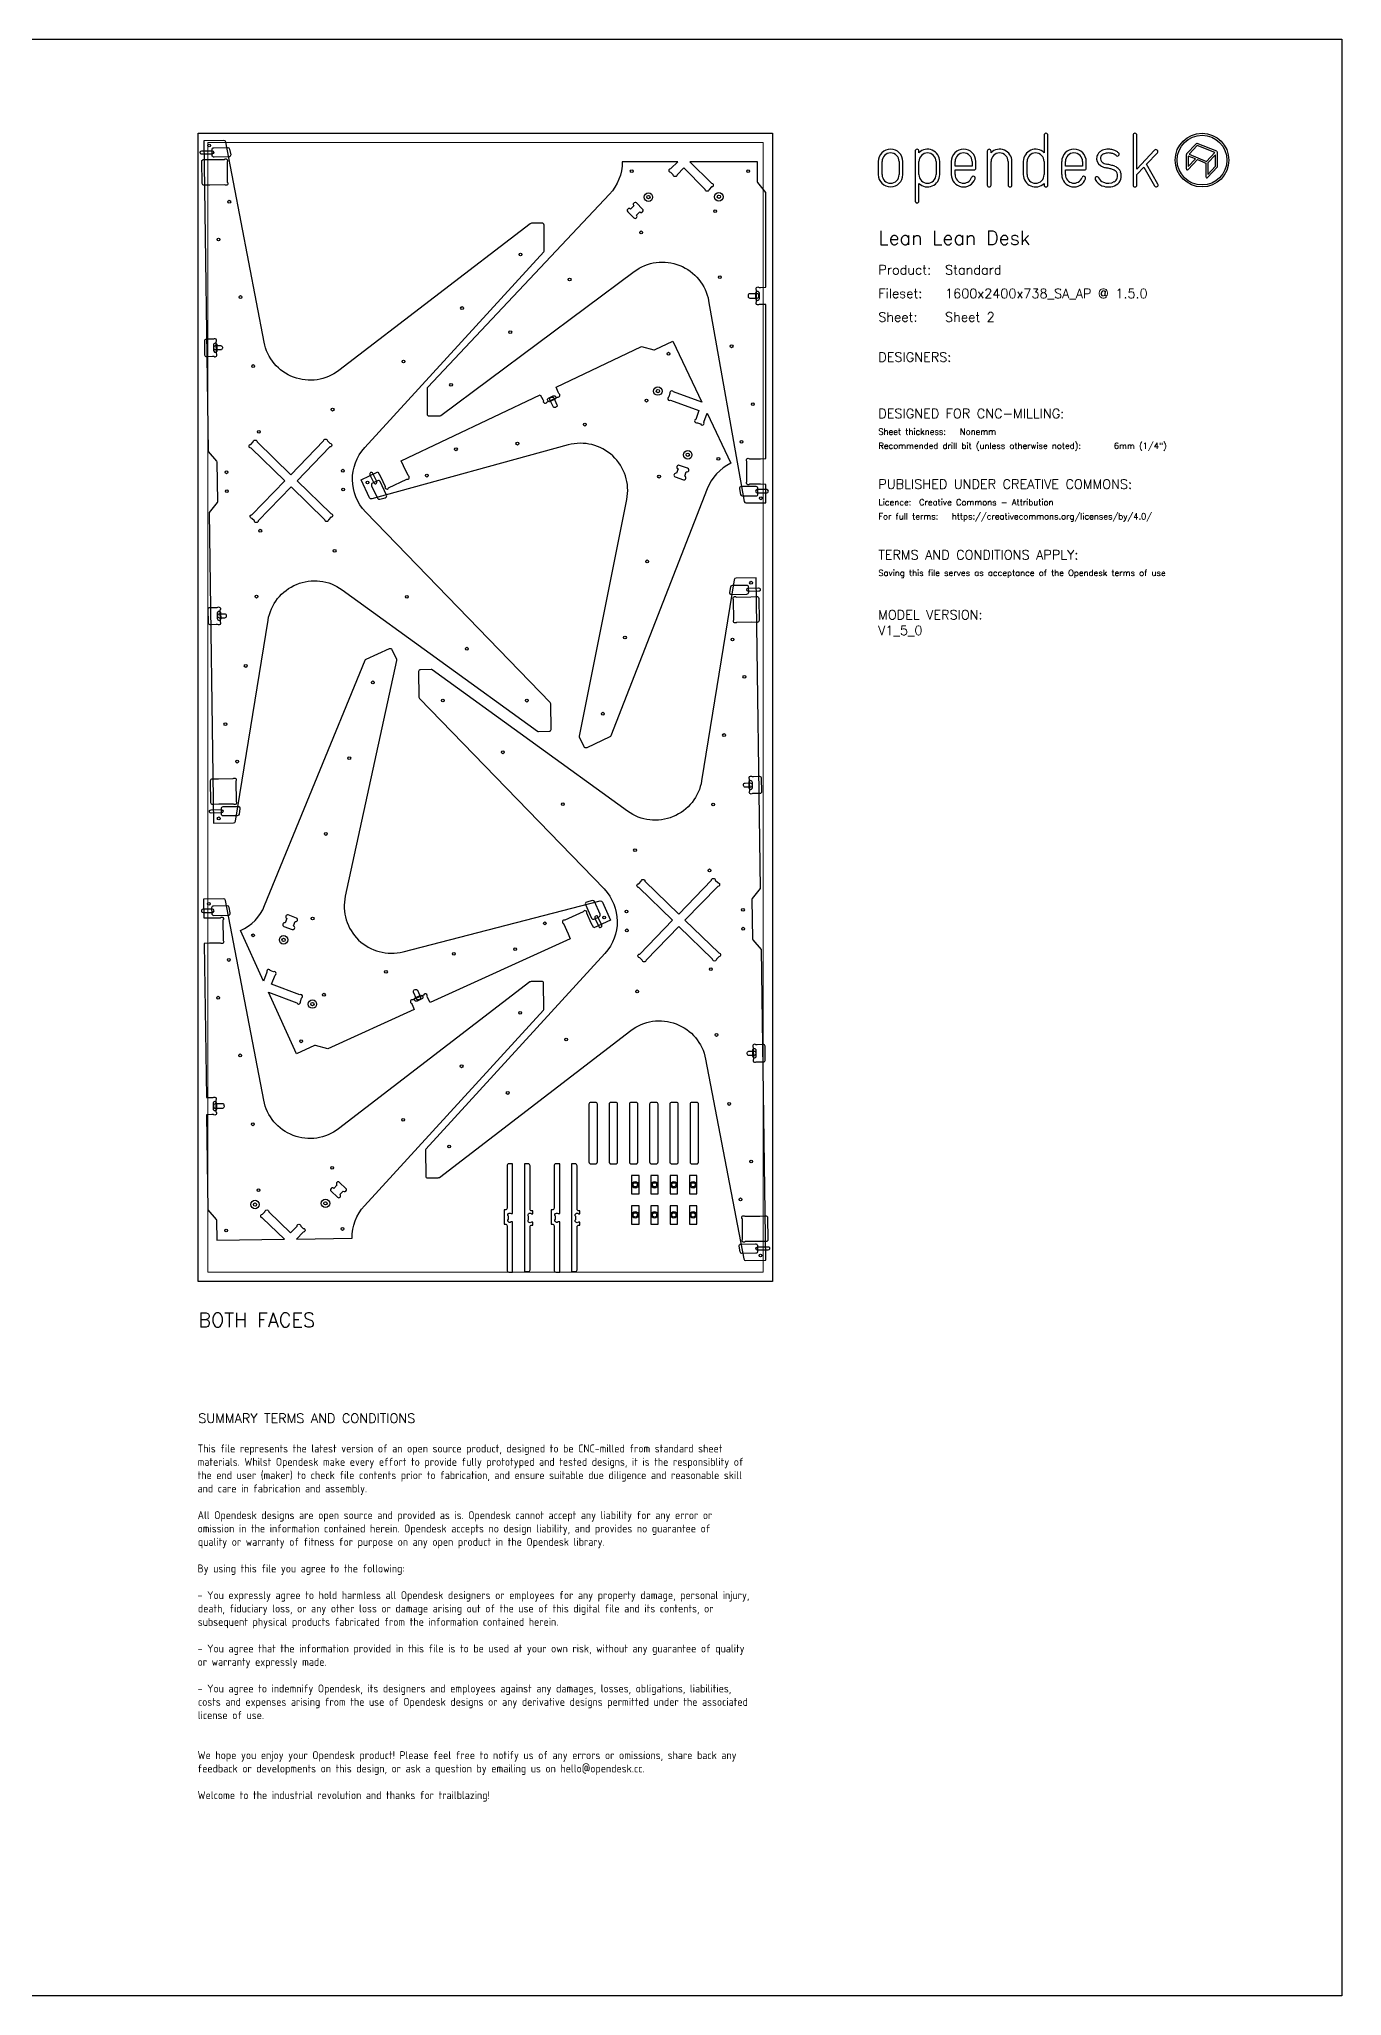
# Model space of a CAD drawing. Header units: millimetres. Extents: x -300 to 5880, y -300 to 4158.
# Drawn here: x 3112 to 5880, y 0 to 4158 of the extents above; entities that cross this region are included whole.
import ezdxf
from ezdxf.enums import TextEntityAlignment as Align

# ---------------------------------------------------------------- set-up
doc = ezdxf.new("R2010")
doc.units = ezdxf.units.MM
doc.layers.add('00-NOPRINT_TEXT', color=7, linetype='Continuous', lineweight=25)
doc.layers.add('00_NOPRINT_TOLERANCE', color=7, linetype='Continuous', lineweight=5)
for name, color, linetype, lineweight, true_color in [('BOARD_$TH-NOMINAL', 3, 'Continuous', 30, 0x00ff00), ('TOP-CUT-INSIDE_18.000MM', 1, 'Continuous', 25, 0xff1c00), ('TOP-CUT-OUTSIDE_18.000MM', 220, 'Continuous', 25, 0xff00d1), ('TOP-HOLE-6.000MM-DIAM_14.000MM', 220, 'Continuous', 25, 0xff00c7), ('TOP-HOLE-7.000MM-DIAM_18.000MM', 3, 'Continuous', 25, 0x00ff0c), ('TOP-HOLE-9.000MM-DIAM_18.000MM', 3, 'Continuous', 25, 0x00ff0c), ('TOP-POCKET-INSIDE_12.000MM', 140, 'Continuous', 25, 0x00b1ff), ('TOP-POCKET-INSIDE_2.000MM', 110, 'Continuous', 25, 0x00ff94), ('TOP-POCKET-INSIDE_4.000MM', 160, 'Continuous', 25, 0x0026ff), ('TOP-POCKET-INSIDE_7.000MM', 1, 'Continuous', 25, 0xff0a00), ('TOP-POCKET-INSIDE_9.000MM', 60, 'Continuous', 25, 0xb0ff00)]:
    doc.layers.add(name, color=color, linetype=linetype, lineweight=lineweight, true_color=true_color)
doc.styles.add('OD-ISOCP-17_221', font='isocp.shx')
doc.styles.add('OD-ISOCP-17_222', font='isocp.shx')
doc.styles.add('OD-ISOCP-17_223', font='isocp.shx')
doc.styles.add('OD-ISOCP-17_224', font='isocp.shx')
doc.styles.add('OD-ISOCP-17_225', font='isocp.shx')
doc.styles.add('OD-ISOCP-17_226', font='isocp.shx')
doc.styles.add('OD-ISOCP-17_227', font='isocp.shx')
doc.styles.add('OD-ISOCP-17_228', font='isocp.shx')
doc.styles.add('OD-ISOCP-17_229', font='isocp.shx')
doc.styles.add('OD-ISOCP-17_230', font='isocp.shx')
doc.styles.add('OD-ISOCP-17_231', font='isocp.shx')
doc.styles.add('OD-ISOCP-17_232', font='isocp.shx')
doc.styles.add('OD-ISOCP-17_233', font='isocp.shx')
doc.styles.add('OD-ISOCP-17_234', font='isocp.shx')
doc.styles.add('OD-ISOCP-17_235', font='isocp.shx')
doc.styles.add('OD-ISOCP-17_236', font='isocp.shx')
doc.styles.add('OD-ISOCP-17_237', font='isocp.shx')
doc.styles.add('OD-ISOCP-17_238', font='isocp.shx')
doc.styles.add('OD-ISOCP-17_239', font='isocp.shx')
doc.styles.add('OD-SIMPLEX-13_86', font='simplex.shx')
doc.styles.add('OD-SIMPLEX-20_82', font='simplex.shx')
doc.styles.add('OD-SIMPLEX-20_86', font='simplex.shx')
doc.styles.add('OD-SIMPLEX-20_88', font='simplex.shx')
doc.styles.add('OD-SIMPLEX-30_83', font='simplex.shx')
doc.styles.add('OD-SIMPLEX-30_87', font='simplex.shx')

# ---------------------------------------------------------------- blocks, each defined once
blk = doc.blocks.new('Borders Opendesk_7')
at = {"layer": '00-NOPRINT_TEXT'}
for p, q in [((0, 4158), (5880, 4158)), ((5880, 4158), (5880, 0)), ((5247.4, 3954), (5247.4, 3916.7)), ((5255.3, 3848), (5255.3, 3954)), ((5436.4, 3954), (5436.4, 3848)), ((5444.4, 3881.9), (5444.4, 3954)), ((4973.4, 3920.1), (4973.4, 3814.1)), ((4981.3, 3916.7), (4981.3, 3920.1)), ((5126.6, 3920.1), (5126.6, 3848)), ((5134.5, 3916.7), (5134.5, 3920.1)), ((5482.1, 3922), (5444.4, 3881.9)), ((5464.8, 3892.1), (5487.9, 3916.6)), ((5549.5, 3912.6), (5549.5, 3882.2)), ((5570.5, 3935.8), (5550.1, 3914)), ((5553.7, 3909.6), (5553.7, 3887.4)), ((5568.8, 3903.5), (5553.7, 3909.6)), ((5572.6, 3931.9), (5555.2, 3913.4)), ((5555.2, 3913.4), (5592.6, 3898.3)), ((5610, 3916.9), (5572.6, 3931.9)), ((5614.4, 3919.6), (5572.8, 3936.3)), ((5592.6, 3898.3), (5610, 3916.9)), ((5611.5, 3912.4), (5595.2, 3895.1)), ((5611.5, 3888.1), (5611.5, 3912.4)), ((5615.7, 3887.3), (5615.7, 3917.6)), ((4895, 3898), (4895, 3870.1)), ((4902.9, 3870.1), (4902.9, 3898)), ((4939.3, 3898), (4939.3, 3870.1)), ((4947.3, 3870.1), (4947.3, 3898)), ((4981.3, 3870.1), (4981.3, 3898)), ((5017.7, 3898), (5017.7, 3870.1)), ((5025.6, 3870.1), (5025.6, 3898)), ((5050, 3898), (5050, 3870.1)), ((5058, 3888.1), (5058, 3898)), ((5094.4, 3888.1), (5058, 3888.1)), ((5058, 3870.1), (5058, 3880.1)), ((5058, 3880.1), (5098.3, 3880.1)), ((5094.4, 3898), (5094.4, 3888.1)), ((5102.3, 3884.1), (5102.3, 3898)), ((5134.5, 3848), (5134.5, 3898)), ((5170.9, 3898), (5170.9, 3848)), ((5178.9, 3848), (5178.9, 3898)), ((5203, 3898), (5203, 3870.1)), ((5211, 3870.1), (5211, 3898)), ((5247.4, 3898), (5247.4, 3870.1)), ((5284.6, 3898), (5284.6, 3870.1)), ((5292.6, 3888.1), (5292.6, 3898)), ((5329, 3888.1), (5292.6, 3888.1)), ((5292.6, 3870.1), (5292.6, 3880.1)), ((5292.6, 3880.1), (5332.9, 3880.1)), ((5329, 3898), (5329, 3888.1)), ((5336.9, 3884.1), (5336.9, 3898)), ((5444.4, 3870.4), (5459.1, 3886)), ((5444.4, 3848), (5444.4, 3870.4)), ((5459.1, 3886), (5482.1, 3846)), ((5489, 3850), (5464.8, 3892.1)), ((5553.1, 3880.8), (5572.9, 3901.9)), ((5553.7, 3887.4), (5568.8, 3903.5)), ((5572.9, 3901.9), (5591.1, 3894.5)), ((5591.1, 3894.5), (5591.1, 3865.5)), ((5594.7, 3864.1), (5615.1, 3885.8)), ((5595.2, 3895.1), (5595.2, 3870.7)), ((5595.2, 3870.7), (5611.5, 3888.1)), ((4981.3, 3814.1), (4981.3, 3851.4)), ((5247.4, 3851.4), (5247.4, 3848)), ((5880, 0), (0, 0))]:
    blk.add_line(p, q, dxfattribs=at)
for radius in [57, 52.9]:
    blk.add_circle((5582.9, 3901), radius, dxfattribs=at)
for centre, radius, start, end in [((5251.3, 3954), 3.97, 0, 180), ((5440.4, 3954), 3.97, 0, 180), ((4921.1, 3898), 26.1, 0, 180), ((4921.1, 3898), 18.2, 0, 180), ((4977.3, 3920.1), 3.97, 0, 180), ((4999.5, 3898), 26.1, 0, 134.1316), ((4999.5, 3898), 18.2, 0, 180), ((5076.2, 3898), 26.1, 0, 180), ((5076.2, 3898), 18.2, 0, 180), ((5130.6, 3920.1), 3.97, 0, 180), ((5152.7, 3898), 26.1, 0, 134.1316), ((5152.7, 3898), 18.2, 0, 180), ((5229.2, 3898), 26.1, 45.8684, 180), ((5229.2, 3898), 18.2, 0, 180), ((5310.8, 3898), 26.1, 0, 180), ((5310.8, 3898), 18.2, 0, 180), ((5377.2, 3904.5), 18.3, 167.0964, 235.8453), ((5375.9, 3904.8), 16.9, 150.5139, 167.0489), ((5377.5, 3903.4), 19, 138.9882, 149.267), ((5377.5, 3903.4), 19, 127.9168, 138.9882), ((5380.5, 3899.5), 24, 111.7012, 127.9168), ((5375.9, 3904.8), 8.99, 151.0519, 168.0238), ((5377.5, 3903.4), 11.1, 138.9882, 148.8091), ((5377.5, 3903.4), 11.1, 127.9168, 138.9882), ((5380.5, 3899.5), 16, 111.7012, 127.9168), ((5383.5, 3891.9), 32.1, 90, 111.7012), ((5383.5, 3891.9), 24.2, 90, 111.7012), ((5383.5, 3878.8), 45.3, 80.7104, 90), ((5383.5, 3878.8), 37.3, 80.7104, 90), ((5385.9, 3893.2), 22.7, 71.5035, 80.7104), ((5385.9, 3893.2), 30.7, 71.5035, 80.7104), ((5387.1, 3896.7), 19, 61.0356, 71.5035), ((5387.1, 3896.7), 26.9, 61.0356, 71.5035), ((5387.1, 3896.7), 19, 46.7983, 61.0356), ((5387.1, 3896.7), 26.9, 46.7983, 61.0356), ((5402.8, 3913.5), 3.97, 226.7983, 46.7983), ((5485, 3919.3), 3.97, 316.7135, 136.7135), ((5551.6, 3912.6), 2.06, 136.7696, 180), ((5572, 3934.4), 2.06, 68.0714, 136.7696), ((5613.6, 3917.6), 2.06, 0, 68.0714), ((4921.1, 3870.1), 26.1, 180, 0), ((4921.1, 3870.1), 18.2, 180, 0), ((4999.5, 3870.1), 18.2, 180, 0), ((4999.5, 3870.1), 26.1, 225.8684, 0), ((5076.2, 3870.1), 26.1, 180, 340.0258), ((5076.2, 3870.1), 18.2, 180, 340.0258), ((5098.3, 3884.1), 3.97, 270, 0), ((5229.2, 3870.1), 26.1, 180, 314.1316), ((5229.2, 3870.1), 18.2, 180, 0), ((5310.8, 3870.1), 26.1, 180, 340.0258), ((5310.8, 3870.1), 18.2, 180, 340.0258), ((5332.9, 3884.1), 3.97, 270, 0), ((5377.2, 3904.5), 10.3, 167.9603, 235.8613), ((5382, 3911.6), 26.9, 235.8511, 248.0912), ((5382, 3911.6), 18.9, 235.8511, 248.0912), ((5388.7, 3928.4), 44.9, 248.0912, 257.5385), ((5388.7, 3928.4), 37, 248.0912, 257.5385), ((5300, 3526.6), 366.5, 76.1947, 77.5385), ((5300, 3526.6), 374.5, 76.1947, 77.5385), ((5372.7, 3822.5), 61.9, 69.1442, 76.1947), ((5372.7, 3822.5), 69.8, 69.1442, 76.1947), ((5389.5, 3866.6), 14.6, 38.9291, 69.1442), ((5389.5, 3866.6), 22.5, 38.9291, 69.1442), ((5393.9, 3870.2), 8.99, 17.5834, 38.9291), ((5385.6, 3867.6), 17.6, 343.8033, 17.5834), ((5393.9, 3870.2), 16.9, 17.5834, 38.9291), ((5385.6, 3867.6), 25.5, 343.8033, 17.5834), ((5551.6, 3882.2), 2.06, 180, 316.7696), ((5613.6, 3887.3), 2.06, 316.7696, 0), ((5097, 3862.6), 3.97, 340.0258, 160.0258), ((5130.6, 3848), 3.97, 180, 0), ((5174.9, 3848), 3.97, 180, 0), ((5251.3, 3848), 3.97, 180, 0), ((5331.6, 3862.6), 3.97, 340.0258, 160.0258), ((5359.7, 3861.7), 3.97, 24.786, 204.786), ((5380.2, 3871.2), 26.6, 204.786, 247.9544), ((5380.2, 3871.2), 18.7, 204.786, 247.9544), ((5383.5, 3879.3), 35.4, 247.9544, 298.2026), ((5383.5, 3879.3), 27.4, 247.9544, 298.2026), ((5390.6, 3866.1), 12.5, 298.2026, 343.8033), ((5390.6, 3866.1), 20.4, 298.2026, 343.8033), ((5440.4, 3848), 3.97, 180, 0), ((5485.5, 3848), 3.97, 209.8417, 29.8417), ((5593.2, 3865.5), 2.06, 180, 316.7696), ((4977.3, 3814.1), 3.97, 180, 0)]:
    blk.add_arc(centre, radius, start, end, dxfattribs=at)
at = {"layer": '00_NOPRINT_TOLERANCE', "ltscale": 0.379202}
for p, q in [((3450, 3958), (4670, 3958)), ((3450, 1518), (3450, 3958)), ((4670, 3958), (4670, 1518)), ((4670, 1518), (3450, 1518))]:
    blk.add_line(p, q, dxfattribs=at)
at = {"layer": '00_NOPRINT_TOLERANCE', "ltscale": 0.380876}
for p, q in [((3470, 3938), (4650, 3938)), ((4650, 1538), (3470, 1538))]:
    blk.add_line(p, q, dxfattribs=at)
at = {"layer": '00_NOPRINT_TOLERANCE', "ltscale": 0.380023}
for p, q in [((3470, 1538), (3470, 3938)), ((4650, 3938), (4650, 1538))]:
    blk.add_line(p, q, dxfattribs=at)
at = {"layer": 'BOARD_$TH-NOMINAL'}
for p, q in [((3450, 3958), (4670, 3958)), ((3450, 1518), (3450, 3958)), ((4670, 3958), (4670, 1518)), ((4670, 1518), (3450, 1518))]:
    blk.add_line(p, q, dxfattribs=at)
at = {"layer": '00-NOPRINT_TEXT'}
for s, height, style, p in [('Lean Lean Desk', 30, 'OD-SIMPLEX-30_83', (4895, 3720.9)), ('Product:', 20, 'OD-SIMPLEX-20_82', (4895, 3657.9)), ('Standard', 20, 'OD-SIMPLEX-20_82', (5036.9, 3657.9)), ('Fileset:', 20, 'OD-SIMPLEX-20_82', (4895, 3607.7)), ('1600x2400x738_SA_AP @ 1.5.0', 20, 'OD-SIMPLEX-20_82', (5036.9, 3607.6)), ('Sheet:', 20, 'OD-SIMPLEX-20_82', (4895, 3557.4)), ('Sheet 2', 20, 'OD-SIMPLEX-20_82', (5036.9, 3557.5)), ('DESIGNERS:', 20, 'OD-SIMPLEX-20_82', (4895, 3472.4)), ('DESIGNED FOR CNC-MILLING:', 20, 'OD-SIMPLEX-20_82', (4895, 3352.4)), ('Sheet thickness:', 13, 'OD-SIMPLEX-13_86', (4895, 3317.4)), ('Nonemm', 13, 'OD-SIMPLEX-13_86', (5068.3, 3317.4)), ('Recommended drill bit (unless otherwise noted):', 13, 'OD-SIMPLEX-13_86', (4895, 3287.4)), ('6mm (1/4")', 13, 'OD-SIMPLEX-13_86', (5395.5, 3287.4)), ('PUBLISHED UNDER CREATIVE COMMONS:', 20, 'OD-SIMPLEX-20_82', (4895, 3202.4)), ('Licence:', 13, 'OD-SIMPLEX-13_86', (4895, 3167.4)), ('Creative Commons - Attribution', 13, 'OD-SIMPLEX-13_86', (4981.5, 3167.4)), ('For full terms:', 13, 'OD-SIMPLEX-13_86', (4895, 3137.4)), ('https://creativecommons.org/licenses/by/4.0/', 13, 'OD-SIMPLEX-13_86', (5051.1, 3137.4)), ('TERMS AND CONDITIONS APPLY:', 20, 'OD-SIMPLEX-20_82', (4895, 3052.3)), ('Saving this file serves as acceptance of the Opendesk terms of use ', 13, 'OD-SIMPLEX-13_86', (4895, 3017.3))]:
    blk.add_text(s, height=height, dxfattribs=dict(at, style=style)).set_placement(p)
at = {"layer": '00-NOPRINT_TEXT', "color": 7}
for s, height, style, p in [('BOTH FACES', 30, 'OD-SIMPLEX-30_87', (3450, 1451.3)), ('SUMMARY TERMS AND CONDITIONS', 20, 'OD-SIMPLEX-20_86', (3450, 1237.4))]:
    blk.add_text(s, height=height, dxfattribs=dict(at, style=style)).set_placement(p, align=Align.TOP_LEFT)
for s, style, p in [('This file represents the latest version of an open source product, designed to be CNC-milled from standard sheet', 'OD-ISOCP-17_221', (3448.5, 1154.7)), ('materials. Whilst Opendesk make every effort to provide fully prototyped and tested designs, it is the responsiblity of', 'OD-ISOCP-17_222', (3448.5, 1126.3)), ('the end user (maker) to check file contents prior to fabrication, and ensure suitable due diligence and reasonable skill', 'OD-ISOCP-17_223', (3448.5, 1098)), ('and care in fabrication and assembly.', 'OD-ISOCP-17_224', (3448.5, 1069.7)), ('All Opendesk designs are open source and provided as is. Opendesk cannot accept any liability for any error or', 'OD-ISOCP-17_225', (3448.5, 1013)), ('omission in the information contained herein. Opendesk accepts no design liability, and provides no guarantee of', 'OD-ISOCP-17_226', (3448.5, 984.7)), ('quality or warranty of fitness for purpose on any open product in the Opendesk library.', 'OD-ISOCP-17_227', (3449.1, 956.3)), ('By using this file you agree to the following:', 'OD-ISOCP-17_228', (3448.5, 899.7)), ('- You expressly agree to hold harmless all Opendesk designers or employees for any property damage, personal injury,', 'OD-ISOCP-17_229', (3448.5, 843)), ('death, fiduciary loss, or any other loss or damage arising out of the use of this digital file and its contents, or', 'OD-ISOCP-17_230', (3449.1, 814.7)), ('subsequent physical products fabricated from the information contained herein.', 'OD-ISOCP-17_231', (3449, 786.3)), ('- You agree that the information provided in this file is to be used at your own risk, without any guarantee of quality', 'OD-ISOCP-17_232', (3448.5, 729.7)), ('or warranty expressly made.', 'OD-ISOCP-17_233', (3448.5, 701.3)), ('- You agree to indemnify Opendesk, its designers and employees against any damages, losses, obligations, liabilities,', 'OD-ISOCP-17_234', (3448.5, 644.7)), ('costs and expenses arising from the use of Opendesk designs or any derivative designs permitted under the associated', 'OD-ISOCP-17_235', (3449.1, 616.3)), ('license of use.', 'OD-ISOCP-17_236', (3448.8, 588)), ('We hope you enjoy your Opendesk product! Please feel free to notify us of any errors or omissions, share back any', 'OD-ISOCP-17_237', (3448.5, 503)), ('feedback or developments on this design, or ask a question by emailing us on hello@opendesk.cc.', 'OD-ISOCP-17_238', (3448.5, 474.7)), ('Welcome to the industrial revolution and thanks for trailblazing!', 'OD-ISOCP-17_239', (3448.5, 418))]:
    blk.add_text(s, height=17, dxfattribs=dict(at, style=style)).set_placement(p)

msp = doc.modelspace()

# ---------------------------------------------------------------- linework, layer by layer
at = {"layer": 'TOP-CUT-INSIDE_18.000MM'}
for points in [[(4375.3, 3804), (4368.3, 3796.9, 1.000853), (4362.6, 3791.2), (4375.7, 3778.1, 0.999148), (4381.3, 3783.8), (4388.4, 3790.9, 1.036922), (4393.9, 3796.7), (4380.8, 3809.8, 0.964392)], [(3561.9, 3296.9), (3566.9, 3302.1, -1.000033), (3574.9, 3302.2), (3646.6, 3232.5), (3716.3, 3304.2, -0.999967), (3724.3, 3304.3), (3729.5, 3299.3, -1.000033), (3729.6, 3291.3), (3659.9, 3219.6), (3731.6, 3149.9, -0.999967), (3731.7, 3141.9), (3726.7, 3136.7, -1.000033), (3718.7, 3136.6), (3647, 3206.3), (3577.2, 3134.6, -0.999967), (3569.2, 3134.5), (3564.1, 3139.5, -1.000033), (3564, 3147.5), (3633.7, 3219.2), (3562, 3288.9, -0.999967)], [(4555.9, 2208.2), (4550.9, 2203.1, -1.000033), (4542.9, 2203), (4471.2, 2272.7), (4401.5, 2201, -0.999967), (4393.5, 2200.9), (4388.4, 2205.9, -1.000033), (4388.2, 2213.9), (4457.9, 2285.6), (4386.3, 2355.3, -0.999967), (4386.1, 2363.3), (4391.1, 2368.4, -1.000033), (4399.1, 2368.6), (4470.8, 2298.8), (4540.6, 2370.5, -0.999967), (4548.6, 2370.7), (4553.7, 2365.6, -1.000033), (4553.8, 2357.6), (4484.1, 2285.9), (4555.8, 2216.2, -0.999967)], [(3758, 1710.1, 1.000853), (3763.6, 1715.8), (3750.3, 1728.7, 0.999148), (3744.7, 1723), (3737.8, 1715.8, 1.036922), (3732.4, 1709.9), (3745.7, 1697, 0.964392), (3751, 1702.9)]]:
    msp.add_lwpolyline(points, format="xyb", close=True, dxfattribs=at)
for points in [[(4466.2, 3235.4, 1), (4463.5, 3227.8), (4480.9, 3221.6, 1), (4483.6, 3229.2), (4487, 3238.6, 1), (4489.7, 3246.1), (4472.2, 3252.3, 1), (4469.6, 3244.8), (4466.2, 3235.4)], [(3655.7, 2282.9, 1), (3658.6, 2290.4), (3641.2, 2296.9, 1), (3638.4, 2289.4), (3634.9, 2280, 1), (3632.1, 2272.5), (3649.4, 2266, 1), (3652.2, 2273.5), (3655.7, 2282.9)]]:
    msp.add_lwpolyline(points, format="xyb", dxfattribs=at)
at = {"layer": 'TOP-CUT-OUTSIDE_18.000MM'}
for points in [[(3504.6, 3942.5), (3462, 3941.9), (3471.3, 3281.9), (3488.7, 3261.3, -0.173132), (3489.6, 3258.8), (3490.8, 3175.6, -0.173132), (3489.9, 3173.1), (3473.1, 3151.9), (3482.4, 2492), (3525.1, 2492.6, 0.363903), (3529, 2496), (3598.2, 2923, -0.558233), (3755.5, 2988), (4170.7, 2687.5, 0.161519), (4173.1, 2686.8), (4195.7, 2687.1, 0.414214), (4199.7, 2691.1), (4198.9, 2745.5, 0.191118), (4197.8, 2748.3), (3805.7, 3153.1, -0.396728), (3803.8, 3290.2), (4184.3, 3705.9, 0.191118), (4185.3, 3708.6), (4184.6, 3763, 0.414214), (4180.5, 3767), (4157.9, 3766.7, 0.161519), (4155.5, 3765.8), (3748.9, 3453.8, -0.558233), (3589.8, 3514.3), (3508.6, 3939.2, 0.363903)], [(4540.3, 3843.8), (4535.3, 3838.7, -1.000076), (4527.3, 3838.7), (4481.8, 3884.2), (4467.4, 3869.8, -1.000151), (4459.4, 3869.8), (4454.3, 3874.9, -1.000151), (4454.3, 3882.9), (4468.7, 3897.3), (4351, 3897.3, -0.191118), (4323.8, 3828.7), (3937.4, 3418.4, 0.191118), (3936.3, 3415.7), (3936.3, 3361.3, 0.414214), (3940.3, 3357.3), (3963, 3357.3, 0.161519), (3965.4, 3358.1), (4376.3, 3664.4, -0.558233), (4534.5, 3601.6), (4609.8, 3175.6, 0.363903), (4613.7, 3172.3), (4656.3, 3172.3), (4656.3, 3211.8), (4644.8, 3212.3), (4621.5, 3212.3, -1.000151), (4615.8, 3217.9), (4615.8, 3260.6, -0.999849), (4621.5, 3266.3), (4644.8, 3266.3), (4656.3, 3266.8), (4656.3, 3593.8), (4644.8, 3594.3), (4642, 3594.3, -1.000151), (4636.3, 3599.9), (4636.3, 3624.6, -0.999849), (4642, 3630.3), (4644.8, 3630.3), (4656.3, 3630.8), (4656.3, 3832.3), (4639.2, 3853.2, -0.173132), (4638.3, 3855.7), (4638.3, 3897.3), (4494.8, 3897.3), (4540.3, 3851.8, -1.000076)], [(4507, 3350, 1.000151), (4510.5, 3342.7), (4517.2, 3340.3, 1.000151), (4524.5, 3343.8), (4531.3, 3362.9), (4581.7, 3256.6, 0.191118), (4531.5, 3202.6), (4326.5, 2677.7, -0.191118), (4324.4, 2675.5), (4275.3, 2652.2, -0.414214), (4270, 2654.1), (4260.2, 2674.6, -0.161519), (4259.9, 2677.1), (4360.5, 3179.6, 0.558233), (4235.9, 3295.6), (3818.8, 3181, -0.363903), (3814.1, 3183.1), (3795.8, 3221.6), (3831.5, 3238.6), (3836.9, 3228.4), (3846.9, 3207.3, 1.000151), (3854.5, 3204.6), (3893, 3222.9, 0.999849), (3895.7, 3230.4), (3885.7, 3251.5), (3881.2, 3262.1), (4176.6, 3402.3), (4182, 3392.2), (4183.2, 3389.6, 1.000151), (4190.8, 3386.9), (4213.1, 3397.5, 0.999849), (4215.8, 3405), (4214.5, 3407.6), (4210.1, 3418.2), (4392.1, 3504.6), (4418.3, 3498.1, 0.173132), (4421, 3498.4), (4458.5, 3516.2), (4520.1, 3386.6), (4459.5, 3408.2, 1.000076), (4452.2, 3404.7), (4449.8, 3398, 1.000076), (4453.2, 3390.7), (4513.9, 3369.1)], [(4519.6, 2582.2, -0.558233), (4362.3, 2517.2), (3947.1, 2817.6, 0.161519), (3944.7, 2818.4), (3922.1, 2818.1, 0.414214), (3918.1, 2814), (3918.9, 2759.6, 0.191118), (3920, 2756.9), (4312.1, 2352.1, -0.396728), (4314, 2215), (3933.5, 1799.3, 0.191118), (3932.5, 1796.5), (3933.2, 1742.1, 0.414214), (3937.3, 1738.2), (3959.9, 1738.5, 0.161519), (3962.3, 1739.3), (4368.9, 2051.4, -0.558233), (4528, 1990.8), (4609.2, 1565.9, 0.363903), (4613.2, 1562.7), (4655.8, 1563.3), (4646.5, 2223.2), (4629.1, 2243.9, -0.173132), (4628.2, 2246.4), (4627, 2329.5, -0.173132), (4627.9, 2332.1), (4644.7, 2353.2), (4635.4, 3013.1), (4592.7, 3012.5, 0.363903), (4588.8, 3009.2)], [(4275.4, 2300.7, 1.000151), (4267.9, 2303.5), (4229.1, 2285.9, 0.999849), (4226.2, 2278.4), (4235.9, 2257.1), (4240.2, 2246.5), (3942.5, 2111.2), (3937.3, 2121.4), (3936.1, 2124, 1.000151), (3928.6, 2126.8), (3906.2, 2116.6, 0.999849), (3903.3, 2109.1), (3904.5, 2106.5), (3908.8, 2095.9), (3725.4, 2012.5), (3699.3, 2019.4, 0.173132), (3696.6, 2019.2), (3658.8, 2002), (3599.4, 2132.6), (3659.6, 2110, 1.000076), (3666.9, 2113.3), (3669.4, 2120.1, 1.000076), (3666.1, 2127.3), (3605.9, 2149.9), (3613, 2169, 1.000151), (3609.7, 2176.3), (3603, 2178.8, 1.000151), (3595.7, 2175.5), (3588.6, 2156.4), (3539.9, 2263.6, 0.191118), (3591, 2316.7), (3804.7, 2838.2, -0.191118), (3806.7, 2840.3), (3856.3, 2862.8, -0.414214), (3861.6, 2860.9), (3870.9, 2840.2, -0.161519), (3871.2, 2837.7), (3762.4, 2336.9, 0.558233), (3885, 2218.8), (4304, 2326.6, -0.363903), (4308.6, 2324.4), (4326.2, 2285.6), (4290.3, 2269.2), (4285.1, 2279.5)], [(3586.6, 1660.8), (3591.6, 1665.9, -1.000076), (3599.6, 1666), (3645.8, 1621.2), (3659.9, 1635.8, -1.000151), (3667.9, 1635.9), (3673.1, 1630.9, -1.000151), (3673.2, 1622.9), (3659, 1608.3), (3776.7, 1610, -0.191118), (3802.9, 1678.9), (4183.5, 2094.6, 0.191118), (4184.5, 2097.3), (4183.8, 2151.7, 0.414214), (4179.7, 2155.7), (4157, 2155.4, 0.161519), (4154.7, 2154.5), (3748.1, 1842.5, -0.558233), (3589, 1903.1), (3507.8, 2327.9, 0.363903), (3503.8, 2331.2), (3461.2, 2330.6), (3461.7, 2291.1), (3473.2, 2290.7), (3496.6, 2291.1, -1.000151), (3502.3, 2285.5), (3502.9, 2242.8, -0.999849), (3497.3, 2237.1), (3474, 2236.7), (3462.5, 2236.1), (3467.1, 1909.1), (3478.6, 1908.8), (3481.5, 1908.8, -1.000151), (3487.2, 1903.2), (3487.5, 1878.6, -0.999849), (3482, 1872.8), (3479.1, 1872.8), (3467.6, 1872.1), (3470.5, 1670.6), (3487.9, 1650, -0.173132), (3488.8, 1647.5), (3489.4, 1605.9), (3632.9, 1607.9), (3586.7, 1652.8, -1.000076)], [(4294, 1898.5), (4284, 1898.5, 0.414214), (4280, 1894.5), (4280, 1772, 0.414214), (4284, 1768), (4294, 1768, 0.414214), (4298, 1772), (4298, 1894.5, 0.414214)], [(4341, 1894.5, 0.414214), (4337, 1898.5), (4327, 1898.5, 0.414214), (4323, 1894.5), (4323, 1772, 0.414214), (4327, 1768), (4337, 1768, 0.414214), (4341, 1772)], [(4380, 1898.5), (4370, 1898.5, 0.414214), (4366, 1894.5), (4366, 1772, 0.414214), (4370, 1768), (4380, 1768, 0.414214), (4384, 1772), (4384, 1894.5, 0.414214)], [(4423, 1768, 0.414214), (4427, 1772), (4427, 1894.5, 0.414214), (4423, 1898.5), (4413, 1898.5, 0.414214), (4409, 1894.5), (4409, 1772, 0.414214), (4413, 1768)], [(4466, 1768, 0.414214), (4470, 1772), (4470, 1894.5, 0.414214), (4466, 1898.5), (4456, 1898.5, 0.414214), (4452, 1894.5), (4452, 1772, 0.414214), (4456, 1768)], [(4509, 1898.5), (4499, 1898.5, 0.414214), (4495, 1894.5), (4495, 1772, 0.414214), (4499, 1768), (4509, 1768, 0.414214), (4513, 1772), (4513, 1894.5, 0.414214)], [(4114.7, 1644.5, -1.000151), (4109, 1650.2), (4109, 1656.8, -1.000151), (4114.7, 1662.5), (4118, 1662.5), (4118, 1768), (4110, 1768, 0.414214), (4106, 1764), (4106, 1674, -0.414214), (4102, 1670), (4100, 1670), (4100, 1640), (4102, 1640, -0.414214), (4106, 1636), (4106, 1542, 0.414214), (4110, 1538), (4118, 1538), (4118, 1644.5)], [(4209, 1650.2), (4209, 1656.8, -1.000151), (4214.7, 1662.5), (4218, 1662.5), (4218, 1768), (4210, 1768, 0.414214), (4206, 1764), (4206, 1674, -0.414214), (4202, 1670), (4200, 1670), (4200, 1640), (4202, 1640, -0.414214), (4206, 1636), (4206, 1542, 0.414214), (4210, 1538), (4218, 1538), (4218, 1644.5), (4214.7, 1644.5, -1.000151)]]:
    msp.add_lwpolyline(points, format="xyb", close=True, dxfattribs=at)
for points in [[(4152, 1649.7), (4152, 1656.3, -1), (4157.7, 1662), (4161, 1662), (4161, 1668), (4159, 1668, -0.414214), (4155, 1672), (4155, 1764, 0.414214), (4151, 1768), (4143, 1768), (4143, 1539), (4151, 1539, 0.414214), (4155, 1543), (4155, 1634, -0.414214), (4159, 1638), (4161, 1638), (4161, 1644), (4157.7, 1644, -1), (4152, 1649.7)], [(4252, 1649.7), (4252, 1656.3, -1), (4257.7, 1662), (4261, 1662), (4261, 1668), (4259, 1668, -0.414214), (4255, 1672), (4255, 1764, 0.414214), (4251, 1768), (4243, 1768), (4243, 1539), (4251, 1539, 0.414214), (4255, 1543), (4255, 1634, -0.414214), (4259, 1638), (4261, 1638), (4261, 1644), (4257.7, 1644, -1), (4252, 1649.7)]]:
    msp.add_lwpolyline(points, format="xyb", dxfattribs=at)
for points in [[(4370.5, 1743), (4370.5, 1704), (4386.5, 1704), (4386.5, 1743)], [(4411.5, 1743), (4411.5, 1704), (4427.5, 1704), (4427.5, 1743)], [(4452.5, 1743), (4452.5, 1704), (4468.5, 1704), (4468.5, 1743)], [(4493.5, 1743), (4493.5, 1704), (4509.5, 1704), (4509.5, 1743)], [(4370.5, 1679), (4370.5, 1640), (4386.5, 1640), (4386.5, 1679)], [(4411.5, 1679), (4411.5, 1640), (4427.5, 1640), (4427.5, 1679)], [(4452.5, 1679), (4452.5, 1640), (4468.5, 1640), (4468.5, 1679)], [(4493.5, 1679), (4493.5, 1640), (4509.5, 1640), (4509.5, 1679)]]:
    msp.add_lwpolyline(points, close=True, dxfattribs=at)
at = {"layer": 'TOP-HOLE-6.000MM-DIAM_14.000MM'}
for centre in [(3473.1, 3932), (4371, 3877.3), (4618.3, 3877.3), (3515.8, 3812.6), (4548.3, 3792.3), (4391, 3747.3), (3492.9, 3732.3), (4134.8, 3700.3), (4239, 3647.3), (4558.3, 3652.3), (3539.7, 3609.9), (4010.4, 3586.6), (4113, 3535.3), (4583.3, 3505.3), (3566.7, 3463.3), (3886, 3472.8), (4449, 3489.6), (3987, 3423.3), (3735.4, 3370.7), (4402.3, 3389.9), (4628.3, 3382.3), (3578.7, 3323.4), (4271.5, 3338.9), (3997.6, 3286.4), (4128, 3298.4), (4604.3, 3302.3), (3757.3, 3241), (4555.1, 3266.1), (3509.9, 3237.5), (3757.8, 3201), (3809.6, 3216), (3935.6, 3230.4), (4429.1, 3228.4), (3510.5, 3197.5), (4645.3, 3182.3), (3581.7, 3113.5), (3739.7, 3070.7), (4403.9, 3048.2), (4624.5, 3003), (3573.6, 2973.3), (3893, 2972.8), (4356.7, 2886.4), (4585.2, 2882.4), (3550.7, 2826), (4020.6, 2862.6), (3820.8, 2791.1), (4610.3, 2802.8), (3969.6, 2752.7), (4148.2, 2752.4), (3507.5, 2702.4), (4309.6, 2724.5), (4567.1, 2679.2), (3532.6, 2622.7), (3770.9, 2630), (4097.2, 2642.5), (3493.3, 2502.2), (4224.8, 2532.3), (4544.2, 2531.8), (3721.1, 2469), (4378.1, 2434.5), (4536.1, 2391.7), (3472.3, 2320.7), (3693, 2289.2), (4312.6, 2291.4), (4360, 2304.2), (4607.3, 2307.7), (3566.3, 2253.6), (4186.4, 2279.1), (4360.5, 2264.2), (4607.9, 2267.7), (3515, 2201.3), (3992.9, 2214.2), (4123.5, 2224.2), (3848.7, 2176.2), (4539.1, 2181.7), (3492.1, 2121), (3717.1, 2127.4), (4382.4, 2134.5), (4134, 2089), (4551.1, 2041.9), (3538.9, 1998.6), (3668.7, 2028.5), (4231.8, 2032.4), (4009.6, 1975.3), (4107.4, 1918.6), (4578.1, 1895.2), (3565.9, 1852), (3885.2, 1861.5), (3983, 1804.8), (3734.6, 1759.4), (4624.9, 1772.9), (3577.9, 1712.2), (4602, 1692.5), (3509.1, 1626.2), (3756.4, 1629.7), (4644.7, 1573.1)]:
    msp.add_circle(centre, 3, dxfattribs=at)
at = {"layer": 'TOP-HOLE-7.000MM-DIAM_18.000MM'}
for centre in [(4406.5, 3822.3), (4556.2, 3822.9), (4426.5, 3410.1), (4490, 3274.7), (3631.3, 2244), (3692.5, 2107.6), (3570.5, 1681.5), (3720.2, 1684.1)]:
    msp.add_circle(centre, 3.5, dxfattribs=at)
at = {"layer": 'TOP-HOLE-9.000MM-DIAM_18.000MM'}
for centre in [(4378.5, 1723.5), (4419.5, 1723.5), (4460.5, 1723.5), (4501.5, 1723.5), (4378.5, 1659.5), (4419.5, 1659.5), (4460.5, 1659.5), (4501.5, 1659.5)]:
    msp.add_circle(centre, 4.5, dxfattribs=at)
at = {"layer": 'TOP-POCKET-INSIDE_12.000MM'}
for points in [[(3461.5, 3902.4), (3462.5, 3902.4), (3474.1, 3902), (3505.4, 3902.5, -1.000151), (3511.1, 3896.9), (3511.7, 3854.2, -0.999849), (3506.2, 3848.5), (3474.8, 3848), (3463.3, 3847.4), (3462.3, 3847.4, -0.414214), (3458.3, 3851.3), (3457.6, 3898.3, -0.414214)], [(3467.9, 3520.4), (3466.9, 3520.4, 0.414214), (3463, 3516.3), (3463.4, 3487.3, 0.414214), (3467.5, 3483.4), (3468.5, 3483.4), (3479.9, 3484.1), (3482.8, 3484.1, 0.999849), (3488.4, 3489.8), (3488, 3514.5, 1.000151), (3482.3, 3520.1), (3479.4, 3520.1)], [(4588.1, 2924.1), (4587.5, 2966.8, -1.000151), (4593.1, 2972.5), (4624.4, 2973), (4635.9, 2973.7), (4636.9, 2973.7, -0.414214), (4641, 2969.7), (4641.7, 2922.7, -0.414214), (4637.7, 2918.7), (4636.7, 2918.7), (4625.2, 2919), (4593.9, 2918.6, -0.999849)], [(3496, 2944.6), (3496.4, 2919.9, -1.000151), (3490.8, 2914.2), (3488, 2914.1), (3476.5, 2913.5), (3475.5, 2913.5, -0.414214), (3471.4, 2917.4), (3471, 2946.4, -0.414214), (3475, 2950.5), (3476, 2950.5), (3487.5, 2950.1), (3490.3, 2950.2, -0.999849)], [(3529.7, 2581), (3530.3, 2538.3, -1.000151), (3524.7, 2532.6), (3493.4, 2532.2), (3481.9, 2531.5), (3480.9, 2531.5, -0.414214), (3476.8, 2535.4), (3476.1, 2582.4, -0.414214), (3480.1, 2586.5), (3481.1, 2586.5), (3492.6, 2586.2), (3523.9, 2586.6, -0.999849)], [(4621.8, 2560.6), (4621.4, 2585.3, -1.000151), (4627, 2591), (4629.8, 2591), (4641.3, 2591.7), (4642.3, 2591.7, -0.414214), (4646.4, 2587.8), (4646.8, 2558.8, -0.414214), (4642.8, 2554.7), (4641.8, 2554.7), (4630.3, 2555), (4627.5, 2555, -0.999849)], [(4629.8, 1990.6, 1.000151), (4635.5, 1985), (4638.4, 1985.1), (4649.9, 1984.7), (4650.9, 1984.8, 0.414214), (4654.8, 1988.8), (4654.4, 2017.8, 0.414214), (4650.4, 2021.8), (4649.4, 2021.7), (4637.9, 2021.1), (4635, 2021, 0.999849), (4629.4, 2015.3)], [(4660.2, 1606.9, -0.414214), (4656.3, 1602.8), (4655.3, 1602.8), (4643.7, 1603.1), (4612.4, 1602.7, -1.000151), (4606.7, 1608.3), (4606.1, 1650.9, -0.999849), (4611.6, 1656.7), (4643, 1657.1), (4654.5, 1657.8), (4655.5, 1657.8, -0.414214), (4659.5, 1653.9)]]:
    msp.add_lwpolyline(points, format="xyb", close=True, dxfattribs=at)
at = {"layer": 'TOP-POCKET-INSIDE_2.000MM'}
for centre in [(4378.5, 1723.5), (4419.5, 1723.5), (4460.5, 1723.5), (4501.5, 1723.5), (4378.5, 1659.5), (4419.5, 1659.5), (4460.5, 1659.5), (4501.5, 1659.5)]:
    msp.add_circle(centre, 7, dxfattribs=at)
at = {"layer": 'TOP-POCKET-INSIDE_4.000MM'}
for points in [[(3457.3, 3920.3), (3479.3, 3920.6, -1), (3479.4, 3913.6), (3457.4, 3913.3, -1.000001), (3457.3, 3920.3)], [(4640.8, 2984.7), (4618.8, 2984.4, -1), (4618.7, 2991.4), (4640.7, 2991.7, -1.000001), (4640.8, 2984.7)], [(3477, 2520.4), (3499, 2520.7, -1), (3499.1, 2513.7), (3477.1, 2513.4, -1.000001), (3477, 2520.4)], [(4660.5, 1584.9), (4638.5, 1584.6, -1), (4638.4, 1591.5), (4660.4, 1591.9, -1.000001), (4660.5, 1584.9)]]:
    msp.add_lwpolyline(points, format="xyb", dxfattribs=at)
for points in [[(4641.3, 3613.3, 0.414214), (4637.8, 3616.8), (4621.8, 3616.8, 0.414214), (4618.3, 3613.3), (4618.3, 3611.3, 0.414214), (4621.8, 3607.8), (4637.8, 3607.8, 0.414214), (4641.3, 3611.3)], [(3486.6, 3506.7), (3497.6, 3506.8, -0.414214), (3501.2, 3503.4), (3501.2, 3501.4, -0.414214), (3497.8, 3497.8), (3486.8, 3497.7, -0.414214), (3483.2, 3501.1), (3483.2, 3503.1, -0.414214)], [(4210.5, 3376.4), (4208.7, 3375.5, -0.414214), (4204.1, 3377.2), (4197.2, 3391.6, -0.414214), (4198.9, 3396.3), (4200.7, 3397.1, -0.414214), (4205.3, 3395.5), (4212.2, 3381, -0.414214)], [(3829.2, 3217.8), (3820.9, 3235.2, 1), (3814.6, 3232.2), (3822.9, 3214.8, 1)], [(4657.8, 3200.8), (4637.8, 3200.8, 1), (4637.8, 3193.8), (4657.8, 3193.8, 1)], [(3509.2, 2931.4, -0.414214), (3505.8, 2927.9), (3494.8, 2927.7, -0.414214), (3491.2, 2931.2), (3491.2, 2933.2, -0.414214), (3494.7, 2936.7), (3505.7, 2936.9, -0.414214), (3509.2, 2933.4)], [(4623.1, 2568.4), (4612.1, 2568.3, -0.414214), (4608.6, 2571.7), (4608.6, 2573.7, -0.414214), (4612, 2577.3), (4623, 2577.4, -0.414214), (4626.6, 2574), (4626.6, 2572, -0.414214)], [(3460.1, 2302.1), (3480.1, 2302.3, 1), (3480, 2309.3), (3460, 2309.1, 1)], [(4307.3, 2275.3), (4299.3, 2292.9, 1), (4292.9, 2290), (4300.9, 2272.4, 1)], [(3918.5, 2116.7, -0.414214), (3913.9, 2118.5), (3907.3, 2133.1, -0.414214), (3909, 2137.7), (3910.9, 2138.5, -0.414214), (3915.5, 2136.8), (3922.1, 2122.2, -0.414214), (3920.4, 2117.6)], [(4620.2, 1998.3, -0.414214), (4616.6, 2001.8), (4616.6, 2003.8, -0.414214), (4620.1, 2007.3), (4631, 2007.5, -0.414214), (4634.6, 2004), (4634.6, 2002, -0.414214), (4631.2, 1998.5)], [(3505.4, 1890.2), (3505.3, 1892.2, 0.414214), (3501.8, 1895.6), (3485.8, 1895.4, 0.414214), (3482.3, 1891.8), (3482.4, 1889.8, 0.414214), (3485.9, 1886.4), (3501.9, 1886.6, 0.414214)]]:
    msp.add_lwpolyline(points, format="xyb", close=True, dxfattribs=at)
at = {"layer": 'TOP-POCKET-INSIDE_7.000MM'}
for points in [[(4634.3, 3617.8), (4634.3, 3606.8, 1), (4642.3, 3606.8), (4642.3, 3617.8, 1)], [(3490.3, 3496.7), (3490.1, 3507.7, 1), (3482.1, 3507.6), (3482.3, 3496.6, 1)], [(4197.8, 3388, -1), (4194.4, 3395.3), (4204.3, 3400, -1), (4207.7, 3392.8)], [(3490.3, 2926.7, 1), (3498.3, 2926.8), (3498.1, 2937.8, 1), (3490.1, 2937.7)], [(4619.5, 2578.4), (4619.7, 2567.4, 1), (4627.7, 2567.5), (4627.5, 2578.5, 1)], [(3914.9, 2114, -1), (3911.6, 2121.3), (3921.6, 2125.8, -1), (3924.9, 2118.5)], [(4635.7, 1997.6), (4635.5, 2008.6, 1), (4627.5, 2008.4), (4627.7, 1997.4, 1)], [(3481.4, 1885.3, 1), (3489.4, 1885.4), (3489.3, 1896.4, 1), (3481.3, 1896.3)]]:
    msp.add_lwpolyline(points, format="xyb", close=True, dxfattribs=at)
at = {"layer": 'TOP-POCKET-INSIDE_9.000MM'}
for points in [[(3515, 3907.6), (3483.5, 3907.2, -0.414214), (3479.4, 3911.1), (3479.3, 3923.1, -0.414214), (3483.2, 3927.2), (3512.6, 3927.6, -0.363903), (3516.6, 3924.3), (3518.8, 3912.4, -0.46638)], [(3831.1, 3219.6), (3820.3, 3214.4, 0.414214), (3818.4, 3209.1), (3831, 3182.5, 0.363903), (3835.7, 3180.4), (3847.4, 3183.6, 0.46638), (3850, 3189.2), (3836.5, 3217.7, 0.414214)], [(4635.3, 3207.3), (4603.8, 3207.3, 0.46638), (4599.9, 3202.6), (4602, 3190.6, 0.363903), (4606, 3187.3), (4635.3, 3187.3, 0.414214), (4639.3, 3191.3), (4639.3, 3203.3, 0.414214)], [(4585.2, 2997.4), (4614.6, 2997.9, -0.414214), (4618.6, 2993.9), (4618.8, 2981.9, -0.414214), (4614.9, 2977.9), (4583.4, 2977.4, -0.46638), (4579.4, 2982.1), (4581.3, 2994.1, -0.363903)], [(3538.4, 2523.1), (3536.5, 2511.1, -0.363903), (3532.6, 2507.7), (3503.2, 2507.3, -0.414214), (3499.2, 2511.2), (3499, 2523.2, -0.414214), (3502.9, 2527.3), (3534.4, 2527.7, -0.46638)], [(3518, 2301.1), (3515.7, 2313, 0.363903), (3511.7, 2316.3), (3482.4, 2315.9, 0.414214), (3478.4, 2311.8), (3478.6, 2299.8, 0.414214), (3482.7, 2295.9), (3514.1, 2296.3, 0.46638)], [(4275.3, 2324.4, 0.46638), (4272.7, 2318.9), (4285.7, 2290.2, 0.414214), (4291, 2288.2), (4301.9, 2293.2, 0.414214), (4303.9, 2298.5), (4291.7, 2325.2, 0.363903), (4287.1, 2327.4)], [(4638.5, 1582.1, -0.414214), (4634.6, 1578), (4605.2, 1577.6, -0.363903), (4601.2, 1580.8), (4599, 1592.8, -0.46638), (4602.8, 1597.5), (4634.3, 1598, -0.414214), (4638.4, 1594)]]:
    msp.add_lwpolyline(points, format="xyb", close=True, dxfattribs=at)
for centre in [(4406.5, 3822.3), (4556.2, 3822.9), (4426.5, 3410.1), (4490, 3274.7), (3631.3, 2244), (3692.5, 2107.6), (3570.5, 1681.5), (3720.2, 1684.1)]:
    msp.add_circle(centre, 9, dxfattribs=at)

# ---------------------------------------------------------------- block references
msp.add_blockref('Borders Opendesk_7', (0, 0))

# ---------------------------------------------------------------- texts
at = {"insert": (4894.6, 2944.9), "char_height": 20, "width": 292.308, "attachment_point": 1, "style": 'OD-SIMPLEX-20_88'}
msp.add_mtext('MODEL VERSION:\\PV1_5_0', dxfattribs=at)

doc.saveas('drawing.dxf')
